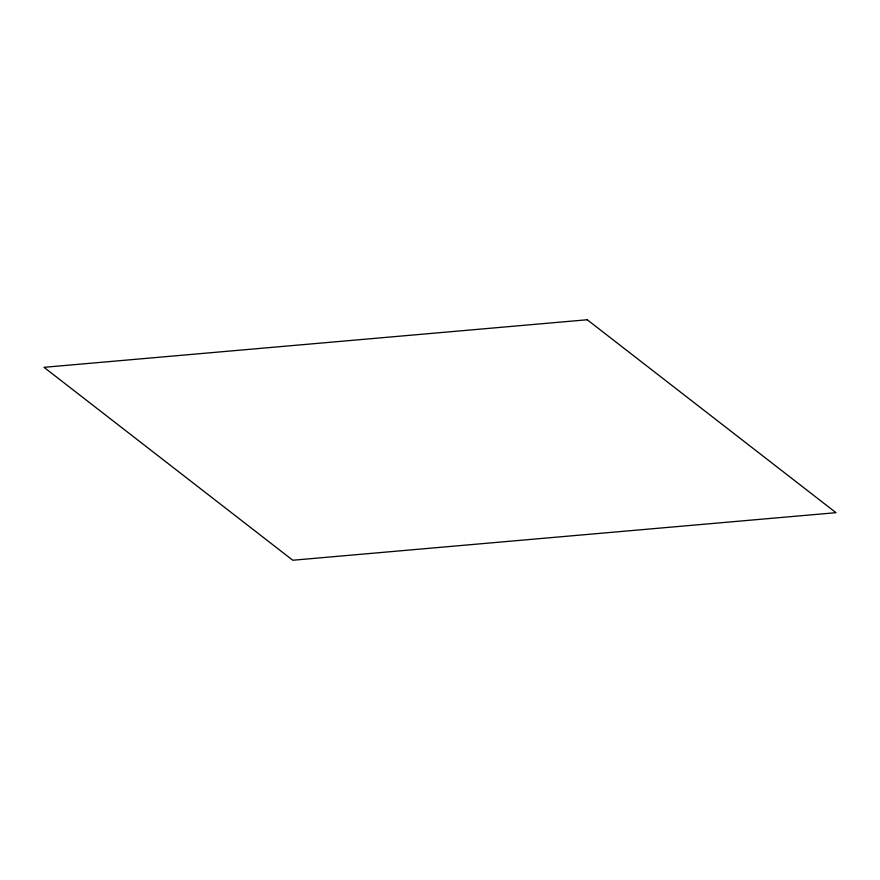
<?xml version="1.0" encoding="UTF-8"?>
<svg xmlns="http://www.w3.org/2000/svg" width="880" height="880" viewBox="0 0 880 880"><rect width="100%" height="100%" fill="white"/><g stroke="black" fill="none" stroke-linecap="round" stroke-linejoin="round"><path stroke-width="1.32" d="M587.213 319.759L44 367.323L292.787 560.241L836 512.677L587.213 319.759"/></g></svg>
